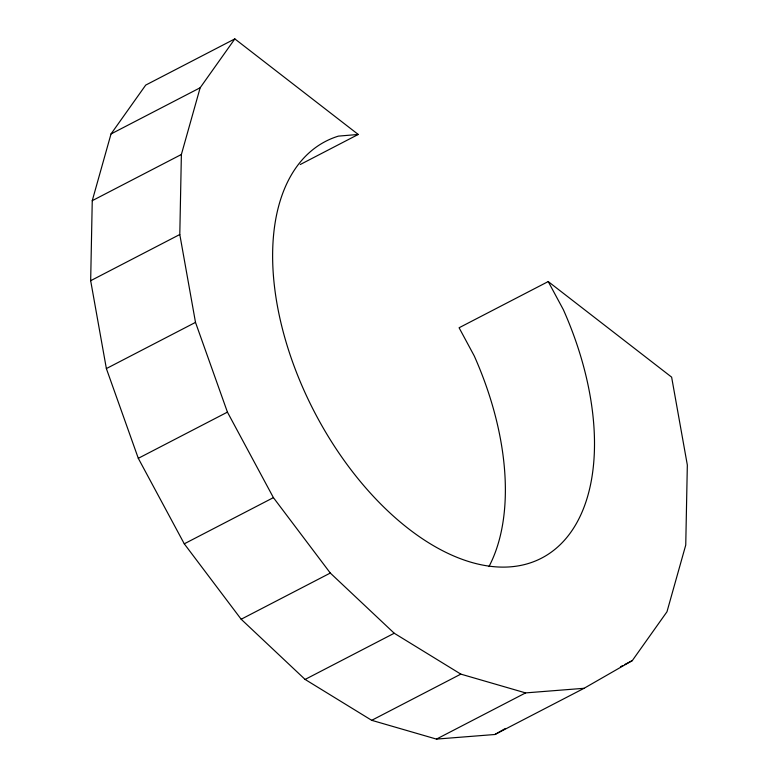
<?xml version="1.0" encoding="UTF-8"?>
<svg xmlns="http://www.w3.org/2000/svg" width="778" height="778" viewBox="0 0 778 778"><rect width="100%" height="100%" fill="white"/><g stroke="black" fill="none" stroke-linecap="round" stroke-linejoin="round"><path stroke-width="1.17" d="M488.973 566.559A234.703 134.39 62.6 0 0 474.24 355.906L459.088 327.762L548.218 281.568L671.628 377.136L687.334 465.02L685.749 545.047L666.979 611.761L632.29 660.619L584.074 688.297L494.944 734.49L436.458 739.1L371.709 720.321L305.102 679.437L241.17 619.239L184.279 543.822L138.299 458.32L106.372 368.577L90.666 280.702L92.251 200.675L111.021 133.952L145.71 85.094L234.839 38.9L358.24 134.458L300.25 164.518M584.074 688.297L525.588 692.906L460.839 674.127L394.232 633.243L330.3 573.046L273.409 497.628L227.429 412.126L195.502 322.384L179.796 234.509L181.381 154.482L200.16 87.758L234.839 38.9M494.944 734.49L505.418 728.48M111.021 133.952L200.16 87.758M92.251 200.675L181.381 154.482M90.666 280.702L179.796 234.509M106.372 368.577L195.502 322.384M138.299 458.32L227.429 412.126M184.279 543.822L273.409 497.628M241.17 619.239L330.3 573.046M305.102 679.437L394.232 633.243M371.709 720.321L460.839 674.127M436.458 739.1L525.588 692.906M620.484 666.746L622.633 665.628M624.773 664.519L632.29 660.619M358.24 134.458L338.43 136.121A234.703 134.39 62.6 0 0 303.76 389.817A234.703 134.39 62.6 0 0 528.7 563.398A234.703 134.39 62.6 0 0 563.369 309.712L548.218 281.568"/></g></svg>
